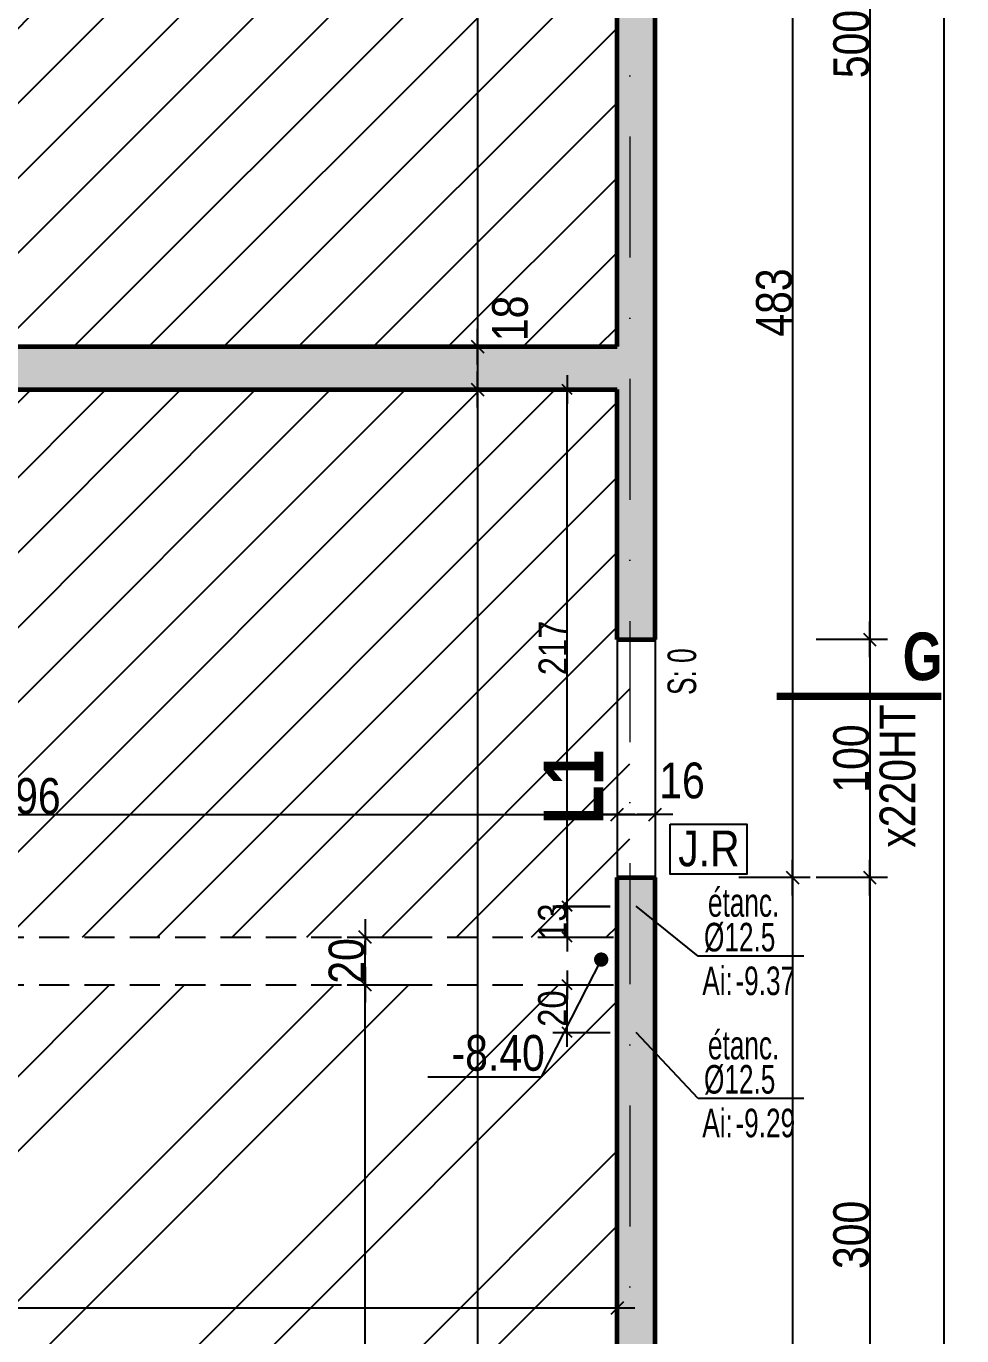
# Model space of a CAD drawing. Header units: millimetres. Extents: x 0 to 26991, y -21919 to -4.
# Drawn here: x 23194 to 23587, y -20576 to -20026 of the extents above; entities that cross this region are included whole.
import ezdxf
from ezdxf.enums import TextEntityAlignment as Align

# ---------------------------------------------------------------- set-up
doc = ezdxf.new("R2010")
doc.units = ezdxf.units.MM
doc.linetypes.add('CACHEX2', pattern=[19.05, 12.7, -6.35])
doc.linetypes.add('TIRETPTX2', pattern=[50.8, 25.4, -12.7, 0, -12.7])
for name, color, linetype in [('01_cote_gen', 4, 'Continuous'), ('01_linteaux', 2, 'Continuous'), ('01_murs_sup', 2, 'CACHEX2'), ('01_poch_BN', 9, 'Continuous'), ('01_poch_murs', 253, 'Continuous'), ('01_resv', 32, 'Continuous'), ('01_texte', 230, 'Continuous'), ('AA_COTES', 2, 'Continuous')]:
    doc.layers.add(name, color=color, linetype=linetype)
doc.layers.add('01_murs_coup', color=5, linetype='Continuous', lineweight=60)
doc.layers.add('01_tram_axes', color=2, linetype='TIRETPTX2', lineweight=9)
doc.styles.add('ARIAL NA', font='ARIALN.TTF')
doc.styles.add('impact', font='impact.ttf')
doc.styles.add('STYLE2', font='ARIALN.TTF')
doc.dimstyles.new('JB50', dxfattribs={"dimscale": 0.1, "dimtxt": 150, "dimasz": 15, "dimexe": 0.1, "dimexo": 0.1, "dimgap": 0.09, "dimtad": 1, "dimdec": 1, "dimdsep": 46, "dimtxsty": 'STYLE2', "dimblk1": 'BOND_G', "dimblk2": 'BOND_D', "dimsah": 1, "dimcen": 1.5, "dimdle": 0.01, "dimse1": 1, "dimse2": 1, "dimclrd": 4, "dimclre": 2, "dimclrt": 6, "dimazin": 2, "dimtfac": 2.333333, "dimtdec": 1, "dimtix": 1, "dimtmove": 2, "dimatfit": 3, "dimldrblk": 'BOND_G', "dimfxl": 1, "dimtolj": 1, "dimtzin": 0, "dimarcsym": 0})
doc.dimstyles.new('JB50res', dxfattribs={"dimscale": 0.1, "dimtxt": 120, "dimasz": 12, "dimexe": 0.1, "dimexo": 0.1, "dimgap": 0.09, "dimtad": 1, "dimdec": 1, "dimdsep": 46, "dimtxsty": 'STYLE2', "dimblk1": 'BOND_G', "dimblk2": 'BOND_D', "dimsah": 1, "dimcen": 1.5, "dimdle": 0.01, "dimse1": 1, "dimse2": 1, "dimclrd": 4, "dimclre": 2, "dimclrt": 6, "dimazin": 2, "dimtfac": 2.333333, "dimtdec": 1, "dimtix": 1, "dimtmove": 2, "dimatfit": 3, "dimldrblk": 'BOND_G', "dimfxl": 1, "dimtolj": 1, "dimtzin": 0, "dimarcsym": 0})

# ---------------------------------------------------------------- blocks, each defined once
blk = doc.blocks.new('BOND_G')
at = {"layer": 'AA_COTES', "color": 0}
for p, q in [((0, -5), (0, 15)), ((5, 0), (-5, 0)), ((1.77, 1.77), (-1.77, -1.77))]:
    blk.add_line(p, q, dxfattribs=at)
blk = doc.blocks.new('BOND_D')
at = {"layer": 'AA_COTES', "color": 0}
for p, q in [((0, 5), (0, -15)), ((5, 0), (-5, 0)), ((-1.77, -1.77), (1.77, 1.77))]:
    blk.add_line(p, q, dxfattribs=at)
blk = doc.blocks.new('*D3334')
at = {"layer": '01_cote_gen', "color": 4, "lineweight": -2, "ltscale": 0.1, "transparency": 16777216}
blk.add_line((23547.84, -19785.41), (23547.84, -20282.41), dxfattribs=at)
at = {"layer": 'Defpoints', "color": 0, "ltscale": 0.1, "transparency": 16777216}
for p in [(23525.34, -19783.91), (23457.74, -20283.91), (23547.84, -20283.91)]:
    blk.add_point(p, dxfattribs=at)
at = {"layer": '01_cote_gen', "color": 4, "lineweight": -2, "ltscale": 0.1, "transparency": 16777216, "xscale": 1.5, "yscale": 1.5, "zscale": 1.5}
for name, p, rotation in [('BOND_G', (23547.84, -19783.91), 90), ('BOND_D', (23547.84, -20283.91), 270)]:
    blk.add_blockref(name, p, dxfattribs=dict(at, rotation=rotation))
at = {"layer": '01_cote_gen', "color": 6, "ltscale": 0.1, "transparency": 16777216, "insert": (23540.17, -20033.91), "char_height": 15, "attachment_point": 5, "rotation": 90, "style": 'STYLE2'}
blk.add_mtext('\\A1;500', dxfattribs=at)
blk = doc.blocks.new('*D3335')
at = {"layer": '01_cote_gen', "color": 4, "lineweight": -2, "ltscale": 0.1, "transparency": 16777216}
blk.add_line((23547.84, -20285.41), (23547.84, -20382.41), dxfattribs=at)
at = {"layer": 'Defpoints', "color": 0, "ltscale": 0.1, "transparency": 16777216}
for p in [(23525.34, -20283.91), (23457.74, -20383.91), (23547.84, -20383.91)]:
    blk.add_point(p, dxfattribs=at)
at = {"layer": '01_cote_gen', "color": 4, "lineweight": -2, "ltscale": 0.1, "transparency": 16777216, "xscale": 1.5, "yscale": 1.5, "zscale": 1.5}
for name, p, rotation in [('BOND_G', (23547.84, -20283.91), 90), ('BOND_D', (23547.84, -20383.91), 270)]:
    blk.add_blockref(name, p, dxfattribs=dict(at, rotation=rotation))
at = {"layer": '01_cote_gen', "color": 6, "ltscale": 0.1, "transparency": 16777216, "insert": (23540.17, -20333.91), "char_height": 15, "attachment_point": 5, "rotation": 90, "style": 'STYLE2'}
blk.add_mtext('\\A1;100', dxfattribs=at)
blk = doc.blocks.new('*D3336')
at = {"layer": '01_cote_gen', "color": 4, "lineweight": -2, "ltscale": 0.1, "transparency": 16777216}
blk.add_line((23547.84, -20385.41), (23547.84, -20682.41), dxfattribs=at)
at = {"layer": 'Defpoints', "color": 0, "ltscale": 0.1, "transparency": 16777216}
for p in [(23525.34, -20383.91), (23525.34, -20683.91), (23547.84, -20683.91)]:
    blk.add_point(p, dxfattribs=at)
at = {"layer": '01_cote_gen', "color": 4, "lineweight": -2, "ltscale": 0.1, "transparency": 16777216, "xscale": 1.5, "yscale": 1.5, "zscale": 1.5}
for name, p, rotation in [('BOND_G', (23547.84, -20383.91), 90), ('BOND_D', (23547.84, -20683.91), 270)]:
    blk.add_blockref(name, p, dxfattribs=dict(at, rotation=rotation))
at = {"layer": '01_cote_gen', "color": 6, "ltscale": 0.1, "transparency": 16777216, "insert": (23540.17, -20533.91), "char_height": 15, "attachment_point": 5, "rotation": 90, "style": 'STYLE2'}
blk.add_mtext('\\A1;300', dxfattribs=at)
blk = doc.blocks.new('*D3337')
at = {"layer": '01_cote_gen', "color": 4, "lineweight": -2, "ltscale": 0.1, "transparency": 16777216}
blk.add_line((23579.04, -18518.46), (23579.04, -21104.41), dxfattribs=at)
at = {"layer": 'Defpoints', "color": 0, "ltscale": 0.1, "transparency": 16777216}
for p in [(23525.34, -18516.96), (23525.34, -21105.91), (23579.04, -21105.91)]:
    blk.add_point(p, dxfattribs=at)
at = {"layer": '01_cote_gen', "color": 4, "lineweight": -2, "ltscale": 0.1, "transparency": 16777216, "xscale": 1.5, "yscale": 1.5, "zscale": 1.5}
for name, p, rotation in [('BOND_G', (23579.04, -18516.96), 90), ('BOND_D', (23579.04, -21105.91), 270)]:
    blk.add_blockref(name, p, dxfattribs=dict(at, rotation=rotation))
at = {"layer": '01_cote_gen', "color": 6, "ltscale": 0.1, "transparency": 16777216, "insert": (23571.37, -19811.44), "char_height": 15, "attachment_point": 5, "rotation": 90, "style": 'STYLE2'}
blk.add_mtext('\\A1;2589', dxfattribs=at)
blk = doc.blocks.new('*D3339')
at = {"layer": '01_cote_gen', "color": 4, "lineweight": -2, "ltscale": 0.1, "transparency": 16777216}
blk.add_line((23383.16, -19362.46), (23383.16, -20159.46), dxfattribs=at)
at = {"layer": 'Defpoints', "color": 0, "ltscale": 0.1, "transparency": 16777216}
for p in [(23366.72, -19360.96), (23329.47, -20160.96), (23383.16, -20160.96)]:
    blk.add_point(p, dxfattribs=at)
at = {"layer": '01_cote_gen', "color": 4, "lineweight": -2, "ltscale": 0.1, "transparency": 16777216, "xscale": 1.5, "yscale": 1.5, "zscale": 1.5}
for name, p, rotation in [('BOND_G', (23383.16, -19360.96), 90), ('BOND_D', (23383.16, -20160.96), 270)]:
    blk.add_blockref(name, p, dxfattribs=dict(at, rotation=rotation))
at = {"layer": '01_cote_gen', "color": 6, "ltscale": 0.1, "transparency": 16777216, "insert": (23375.49, -19760.96), "char_height": 15, "attachment_point": 5, "rotation": 90, "style": 'STYLE2'}
blk.add_mtext('\\A1;800', dxfattribs=at)
blk = doc.blocks.new('*D3340')
at = {"layer": '01_cote_gen', "color": 4, "lineweight": -2, "ltscale": 0.1, "transparency": 16777216}
blk.add_line((23383.16, -20162.46), (23383.16, -20177.46), dxfattribs=at)
at = {"layer": 'Defpoints', "color": 0, "ltscale": 0.1, "transparency": 16777216}
for p in [(23329.47, -20160.96), (23346.4, -20178.96), (23383.16, -20178.96)]:
    blk.add_point(p, dxfattribs=at)
at = {"layer": '01_cote_gen', "color": 4, "lineweight": -2, "ltscale": 0.1, "transparency": 16777216, "xscale": 1.5, "yscale": 1.5, "zscale": 1.5}
for name, p, rotation in [('BOND_G', (23383.16, -20160.96), 90), ('BOND_D', (23383.16, -20178.96), 270)]:
    blk.add_blockref(name, p, dxfattribs=dict(at, rotation=rotation))
at = {"layer": '01_cote_gen', "color": 6, "ltscale": 0.1, "transparency": 16777216, "insert": (23396.88, -20149.1), "char_height": 15, "attachment_point": 5, "rotation": 90, "style": 'STYLE2'}
blk.add_mtext('\\A1;18', dxfattribs=at)
blk = doc.blocks.new('*D3341')
at = {"layer": '01_cote_gen', "color": 4, "lineweight": -2, "ltscale": 0.1, "transparency": 16777216}
blk.add_line((23383.16, -20180.46), (23383.16, -21088.41), dxfattribs=at)
at = {"layer": 'Defpoints', "color": 0, "ltscale": 0.1, "transparency": 16777216}
for p in [(23346.4, -20178.96), (23301.36, -21089.91), (23383.16, -21089.91)]:
    blk.add_point(p, dxfattribs=at)
at = {"layer": '01_cote_gen', "color": 4, "lineweight": -2, "ltscale": 0.1, "transparency": 16777216, "xscale": 1.5, "yscale": 1.5, "zscale": 1.5}
for name, p, rotation in [('BOND_G', (23383.16, -20178.96), 90), ('BOND_D', (23383.16, -21089.91), 270)]:
    blk.add_blockref(name, p, dxfattribs=dict(at, rotation=rotation))
at = {"layer": '01_cote_gen', "color": 6, "ltscale": 0.1, "transparency": 16777216, "insert": (23375.49, -20634.44), "char_height": 15, "attachment_point": 5, "rotation": 90, "style": 'STYLE2'}
blk.add_mtext('\\A1;911', dxfattribs=at)
blk = doc.blocks.new('*D3514')
at = {"layer": '01_cote_gen', "color": 4, "lineweight": -2, "ltscale": 0.1, "transparency": 16777216}
blk.add_line((22947.24, -20357.39), (23440.24, -20357.39), dxfattribs=at)
at = {"layer": 'Defpoints', "color": 0, "ltscale": 0.1, "transparency": 16777216}
for p in [(23441.74, -20357.39), (22945.74, -20379.89), (23441.74, -20379.89)]:
    blk.add_point(p, dxfattribs=at)
at = {"layer": '01_cote_gen', "color": 4, "lineweight": -2, "ltscale": 0.1, "transparency": 16777216, "xscale": 1.5, "yscale": 1.5, "zscale": 1.5, "rotation": 180}
blk.add_blockref('BOND_G', (22945.74, -20357.39), dxfattribs=at)
at = {"layer": '01_cote_gen', "color": 4, "lineweight": -2, "ltscale": 0.1, "transparency": 16777216, "xscale": 1.5, "yscale": 1.5, "zscale": 1.5}
blk.add_blockref('BOND_D', (23441.74, -20357.39), dxfattribs=at)
at = {"layer": '01_cote_gen', "color": 6, "ltscale": 0.1, "transparency": 16777216, "insert": (23193.74, -20349.72), "char_height": 15, "attachment_point": 5, "style": 'STYLE2'}
blk.add_mtext('\\A1;496', dxfattribs=at)
blk = doc.blocks.new('*D3515')
at = {"layer": '01_cote_gen', "color": 4, "lineweight": -2, "ltscale": 0.1, "transparency": 16777216}
blk.add_line((23443.24, -20357.39), (23456.24, -20357.39), dxfattribs=at)
at = {"layer": 'Defpoints', "color": 0, "ltscale": 0.1, "transparency": 16777216}
for p in [(23457.74, -20357.39), (23441.74, -20379.89), (23457.74, -20379.89)]:
    blk.add_point(p, dxfattribs=at)
at = {"layer": '01_cote_gen', "color": 4, "lineweight": -2, "ltscale": 0.1, "transparency": 16777216, "xscale": 1.5, "yscale": 1.5, "zscale": 1.5, "rotation": 180}
blk.add_blockref('BOND_G', (23441.74, -20357.39), dxfattribs=at)
at = {"layer": '01_cote_gen', "color": 4, "lineweight": -2, "ltscale": 0.1, "transparency": 16777216, "xscale": 1.5, "yscale": 1.5, "zscale": 1.5}
blk.add_blockref('BOND_D', (23457.74, -20357.39), dxfattribs=at)
at = {"layer": '01_cote_gen', "color": 6, "ltscale": 0.1, "transparency": 16777216, "insert": (23469.03, -20343.22), "char_height": 15, "attachment_point": 5, "style": 'STYLE2'}
blk.add_mtext('\\A1;16', dxfattribs=at)
blk = doc.blocks.new('*D3611')
at = {"layer": '01_cote_gen', "color": 4, "lineweight": -2, "ltscale": 0.1, "transparency": 16777216}
blk.add_line((23335.91, -21088.41), (23335.91, -20430.38), dxfattribs=at)
at = {"layer": 'Defpoints', "color": 0, "ltscale": 0.1, "transparency": 16777216}
for p in [(23335.91, -20428.88), (23353.19, -20428.88), (23353.19, -21089.91)]:
    blk.add_point(p, dxfattribs=at)
at = {"layer": '01_cote_gen', "color": 4, "lineweight": -2, "ltscale": 0.1, "transparency": 16777216, "xscale": 1.5, "yscale": 1.5, "zscale": 1.5}
for name, p, rotation in [('BOND_D', (23335.91, -20428.88), 90), ('BOND_G', (23335.91, -21089.91), 270)]:
    blk.add_blockref(name, p, dxfattribs=dict(at, rotation=rotation))
at = {"layer": '01_cote_gen', "color": 6, "ltscale": 0.1, "transparency": 16777216, "insert": (23328.24, -20759.4), "char_height": 15, "attachment_point": 5, "rotation": 90, "style": 'STYLE2'}
blk.add_mtext('\\A1;661', dxfattribs=at)
blk = doc.blocks.new('*D3612')
at = {"layer": '01_cote_gen', "color": 4, "lineweight": -2, "ltscale": 0.1, "transparency": 16777216}
blk.add_line((23335.91, -20427.38), (23335.91, -20410.38), dxfattribs=at)
at = {"layer": 'Defpoints', "color": 0, "ltscale": 0.1, "transparency": 16777216}
for p in [(23335.91, -20408.88), (23358.41, -20408.88), (23358.41, -20428.88)]:
    blk.add_point(p, dxfattribs=at)
at = {"layer": '01_cote_gen', "color": 4, "lineweight": -2, "ltscale": 0.1, "transparency": 16777216, "xscale": 1.5, "yscale": 1.5, "zscale": 1.5}
for name, p, rotation in [('BOND_D', (23335.91, -20408.88), 90), ('BOND_G', (23335.91, -20428.88), 270)]:
    blk.add_blockref(name, p, dxfattribs=dict(at, rotation=rotation))
at = {"layer": '01_cote_gen', "color": 6, "ltscale": 0.1, "transparency": 16777216, "insert": (23328.24, -20418.88), "char_height": 15, "attachment_point": 5, "rotation": 90, "style": 'STYLE2'}
blk.add_mtext('\\A1;20', dxfattribs=at)
blk = doc.blocks.new('*D3613')
at = {"layer": '01_cote_gen', "color": 4, "lineweight": -2, "ltscale": 0.1, "transparency": 16777216}
blk.add_line((23515.4, -19902.48), (23515.4, -20382.41), dxfattribs=at)
at = {"layer": 'Defpoints', "color": 0, "ltscale": 0.1, "transparency": 16777216}
for p in [(23426.88, -19900.98), (23457.74, -20383.91), (23515.4, -20383.91)]:
    blk.add_point(p, dxfattribs=at)
at = {"layer": '01_cote_gen', "color": 4, "lineweight": -2, "ltscale": 0.1, "transparency": 16777216, "xscale": 1.5, "yscale": 1.5, "zscale": 1.5}
for name, p, rotation in [('BOND_G', (23515.4, -19900.98), 90), ('BOND_D', (23515.4, -20383.91), 270)]:
    blk.add_blockref(name, p, dxfattribs=dict(at, rotation=rotation))
at = {"layer": '01_cote_gen', "color": 6, "ltscale": 0.1, "transparency": 16777216, "insert": (23507.73, -20142.45), "char_height": 15, "attachment_point": 5, "rotation": 90, "style": 'STYLE2'}
blk.add_mtext('\\A1;483', dxfattribs=at)
blk = doc.blocks.new('*D3614')
at = {"layer": '01_cote_gen', "color": 4, "lineweight": -2, "ltscale": 0.1, "transparency": 16777216}
blk.add_line((23515.4, -20385.41), (23515.4, -20982.41), dxfattribs=at)
at = {"layer": 'Defpoints', "color": 0, "ltscale": 0.1, "transparency": 16777216}
for p in [(23492.9, -20383.91), (23457.74, -20983.91), (23515.4, -20983.91)]:
    blk.add_point(p, dxfattribs=at)
at = {"layer": '01_cote_gen', "color": 4, "lineweight": -2, "ltscale": 0.1, "transparency": 16777216, "xscale": 1.5, "yscale": 1.5, "zscale": 1.5}
for name, p, rotation in [('BOND_G', (23515.4, -20383.91), 90), ('BOND_D', (23515.4, -20983.91), 270)]:
    blk.add_blockref(name, p, dxfattribs=dict(at, rotation=rotation))
at = {"layer": '01_cote_gen', "color": 6, "ltscale": 0.1, "transparency": 16777216, "insert": (23507.73, -20683.91), "char_height": 15, "attachment_point": 5, "rotation": 90, "style": 'STYLE2'}
blk.add_mtext('\\A1;600', dxfattribs=at)
blk = doc.blocks.new('*D3717')
at = {"layer": '01_cote_gen', "color": 4, "lineweight": -2, "ltscale": 0.1, "transparency": 16777216}
blk.add_line((23440.24, -20564.64), (22893.24, -20564.64), dxfattribs=at)
at = {"layer": 'Defpoints', "color": 0, "ltscale": 0.1, "transparency": 16777216}
for p in [(22891.74, -20418.88), (23441.74, -20481.47), (22891.74, -20564.64)]:
    blk.add_point(p, dxfattribs=at)
at = {"layer": '01_cote_gen', "color": 4, "lineweight": -2, "ltscale": 0.1, "transparency": 16777216, "xscale": 1.5, "yscale": 1.5, "zscale": 1.5, "rotation": 180}
blk.add_blockref('BOND_D', (22891.74, -20564.64), dxfattribs=at)
at = {"layer": '01_cote_gen', "color": 4, "lineweight": -2, "ltscale": 0.1, "transparency": 16777216, "xscale": 1.5, "yscale": 1.5, "zscale": 1.5}
blk.add_blockref('BOND_G', (23441.74, -20564.64), dxfattribs=at)
at = {"layer": '01_cote_gen', "color": 6, "ltscale": 0.1, "transparency": 16777216, "insert": (23166.74, -20556.97), "char_height": 15, "attachment_point": 5, "style": 'STYLE2'}
blk.add_mtext('\\A1;550', dxfattribs=at)
blk = doc.blocks.new('*D3720')
at = {"layer": '01_resv', "color": 4, "lineweight": -2, "ltscale": 0.1, "transparency": 16777216}
blk.add_line((23420.81, -20447.68), (23420.81, -20430.08), dxfattribs=at)
at = {"layer": 'Defpoints', "color": 0, "ltscale": 0.1, "transparency": 16777216}
for p in [(23420.81, -20428.88), (23437.45, -20428.88), (23437.45, -20448.88)]:
    blk.add_point(p, dxfattribs=at)
at = {"layer": '01_resv', "color": 4, "lineweight": -2, "ltscale": 0.1, "transparency": 16777216, "xscale": 1.2, "yscale": 1.2, "zscale": 1.2}
for name, p, rotation in [('BOND_D', (23420.81, -20428.88), 90), ('BOND_G', (23420.81, -20448.88), 270)]:
    blk.add_blockref(name, p, dxfattribs=dict(at, rotation=rotation))
at = {"layer": '01_resv', "color": 6, "ltscale": 0.1, "transparency": 16777216, "insert": (23414.67, -20438.88), "char_height": 12, "attachment_point": 5, "rotation": 90, "style": 'STYLE2'}
blk.add_mtext('\\A1;20', dxfattribs=at)
blk = doc.blocks.new('*D3721')
at = {"layer": '01_resv', "color": 4, "lineweight": -2, "ltscale": 0.1, "transparency": 16777216}
for p, q in [((23420.81, -20394.68), (23420.81, -20393.48)), ((23420.81, -20395.88), (23420.81, -20408.88)), ((23420.81, -20410.08), (23420.81, -20411.28))]:
    blk.add_line(p, q, dxfattribs=at)
at = {"layer": 'Defpoints', "color": 0, "ltscale": 0.1, "transparency": 16777216}
for p in [(23449.74, -20395.88), (23420.81, -20408.88), (23430.73, -20408.88)]:
    blk.add_point(p, dxfattribs=at)
at = {"layer": '01_resv', "color": 4, "lineweight": -2, "ltscale": 0.1, "transparency": 16777216, "xscale": 1.2, "yscale": 1.2, "zscale": 1.2}
for name, p, rotation in [('BOND_G', (23420.81, -20395.88), 270), ('BOND_D', (23420.81, -20408.88), 90)]:
    blk.add_blockref(name, p, dxfattribs=dict(at, rotation=rotation))
at = {"layer": '01_resv', "color": 6, "ltscale": 0.1, "transparency": 16777216, "insert": (23414.67, -20402.38), "char_height": 12, "attachment_point": 5, "rotation": 90, "style": 'STYLE2'}
blk.add_mtext('\\A1;13', dxfattribs=at)
blk = doc.blocks.new('*D3722')
at = {"layer": '01_resv', "color": 4, "lineweight": -2, "ltscale": 0.1, "transparency": 16777216}
blk.add_line((23420.81, -20394.78), (23420.81, -20180.16), dxfattribs=at)
at = {"layer": 'Defpoints', "color": 0, "ltscale": 0.1, "transparency": 16777216}
for p in [(23420.81, -20178.96), (23426.81, -20178.96), (23426.81, -20395.98)]:
    blk.add_point(p, dxfattribs=at)
at = {"layer": '01_resv', "color": 4, "lineweight": -2, "ltscale": 0.1, "transparency": 16777216, "xscale": 1.2, "yscale": 1.2, "zscale": 1.2}
for name, p, rotation in [('BOND_D', (23420.81, -20178.96), 90), ('BOND_G', (23420.81, -20395.98), 270)]:
    blk.add_blockref(name, p, dxfattribs=dict(at, rotation=rotation))
at = {"layer": '01_resv', "color": 6, "ltscale": 0.1, "transparency": 16777216, "insert": (23414.77, -20287.47), "char_height": 12, "attachment_point": 5, "rotation": 90, "style": 'STYLE2'}
blk.add_mtext('\\A1;217', dxfattribs=at)

msp = doc.modelspace()

# ---------------------------------------------------------------- hatches: boundary and pattern name
at = {"layer": '01_poch_BN', "ltscale": 0.1}
h = msp.add_hatch(dxfattribs=at)
h.set_pattern_fill('ANSI31', color=256, scale=7)
h.paths.add_polyline_path([(23441.74, -19900.98), (23349.74, -19900.98), (23349.74, -19892.98), (23049.74, -19892.98), (23049.74, -19900.98), (22945.74, -19900.98), (22945.74, -20053.96), (22937.11, -20053.96), (22937.11, -20155.96), (22945.74, -20155.96), (22945.74, -20160.96), (23441.74, -20160.96)])
edge = h.paths.add_edge_path()
edge.add_arc((22572.95, -20247.07), 30.98, 0, 360)
edge = h.paths.add_edge_path()
edge.add_arc((23136.19, -20247.07), 30.98, 0, 360)
h.paths.add_polyline_path([(23441.74, -20178.96), (22945.74, -20178.96), (22945.74, -20238.96), (22937.11, -20238.96), (22937.11, -20340.96), (22945.74, -20340.96), (22945.74, -20408.88), (23441.74, -20408.88), (23441.74, -20383.91), (23447.11, -20383.91), (23447.11, -20283.91), (23441.74, -20283.91)])
h.paths.add_polyline_path([(22762.76, -20110.94), (22773.13, -20110.94), (22773.13, -20080.96), (22762.76, -20080.96)])
h.paths.add_polyline_path([(22911.48, -20289.96), (22911.48, -20408.88), (22927.74, -20408.88), (22927.74, -20340.96), (22937.11, -20340.96), (22937.11, -20238.96), (22927.74, -20238.96), (22927.74, -20289.96)])
h.paths.add_polyline_path([(22797.76, -20300.96), (22797.76, -20198.96), (22779.76, -20198.96), (22779.76, -20178.96), (22341.74, -20178.96), (22341.74, -20408.88), (22779.76, -20408.88), (22779.76, -20300.96)])
h.paths.add_polyline_path([(22927.74, -20053.96), (22927.74, -20155.96), (22937.11, -20155.96), (22937.11, -20053.96)])
h.paths.add_polyline_path([(22762.76, -20154.94), (22773.13, -20154.94), (22773.13, -20124.96), (22762.76, -20124.96)])
h = msp.add_hatch(dxfattribs=at)
h.set_pattern_fill('ANSI32', color=256, scale=7)
edge = h.paths.add_edge_path()
edge.add_arc((23167.2, -20816.5), 30.98, 0, 360)
h.paths.add_polyline_path([(23441.74, -20428.88), (22945.74, -20428.88), (22945.74, -21089.91), (23101.7, -21089.91), (23201.7, -21089.91), (23441.74, -21089.91), (23441.74, -20983.91), (23441.74, -20683.91)])
h.paths.add_polyline_path([(22911.48, -20428.88), (22911.48, -20454.96), (22927.74, -20454.96), (22927.74, -20428.88)])
at = {"layer": '01_poch_murs', "ltscale": 0.1}
h = msp.add_hatch(color=256, dxfattribs=at)
h.dxf.hatch_style = 1
h.paths.add_polyline_path([(23447.11, -19783.91), (23441.74, -19783.91), (23441.74, -20160.96), (22945.74, -20160.96), (22945.74, -20178.96), (23441.74, -20178.96), (23441.74, -20283.91), (23447.11, -20283.91)])
h.paths.add_polyline_path([(23457.74, -19783.91), (23447.11, -19783.91), (23447.11, -20283.91), (23457.74, -20283.91)])
h = msp.add_hatch(color=256, dxfattribs=at)
h.dxf.hatch_style = 1
h.paths.add_polyline_path([(23457.74, -20383.91), (23447.11, -20383.91), (23447.11, -20683.91), (23457.74, -20683.91)])
h.paths.add_polyline_path([(23447.11, -20383.91), (23441.74, -20383.91), (23441.74, -20683.91), (23447.11, -20683.91)])

# ---------------------------------------------------------------- linework, layer by layer
at = {"layer": '01_linteaux', "ltscale": 0.1}
for p, q in [((23441.74, -20283.91), (23441.74, -20383.91)), ((23457.74, -20283.91), (23457.74, -20383.91))]:
    msp.add_line(p, q, dxfattribs=at)
at = {"layer": '01_murs_coup'}
for p, q in [((23441.74, -20160.96), (23441.74, -19783.91)), ((23441.74, -20160.96), (23441.74, -19783.91)), ((23457.74, -20283.91), (23457.74, -19783.91)), ((23457.74, -20283.91), (23457.74, -19783.91)), ((22945.74, -20160.96), (23441.74, -20160.96)), ((22945.74, -20160.96), (23441.74, -20160.96)), ((22945.74, -20178.96), (23441.74, -20178.96)), ((22945.74, -20178.96), (23441.74, -20178.96)), ((23441.74, -20283.91), (23441.74, -20178.96)), ((23441.74, -20283.91), (23441.74, -20178.96)), ((23441.74, -20283.91), (23457.74, -20283.91)), ((23441.74, -20683.91), (23441.74, -20383.91)), ((23441.74, -20683.91), (23441.74, -20383.91)), ((23441.74, -20383.91), (23457.74, -20383.91)), ((23457.74, -20683.91), (23457.74, -20383.91)), ((23457.74, -20683.91), (23457.74, -20383.91))]:
    msp.add_line(p, q, dxfattribs=at)
at = {"layer": '01_murs_sup'}
for p, q in [((22341.74, -20408.88), (23441.74, -20408.88)), ((22341.74, -20428.88), (23441.74, -20428.88))]:
    msp.add_line(p, q, dxfattribs=at)
at = {"layer": '01_resv', "ltscale": 0.1}
for points in [[(23441.74, -20389.38), (23457.74, -20389.38), (23457.74, -20402.38), (23441.74, -20402.38)], [(23441.74, -20442.38), (23457.74, -20442.38), (23457.74, -20455.38), (23441.74, -20455.38)]]:
    msp.add_solid(points, dxfattribs=at)
at = {"layer": '01_texte'}
for p, q in [((23475.85, -20416.94), (23449.74, -20395.88)), ((23435.09, -20418.32), (23409.86, -20467.6)), ((23520.13, -20416.94), (23475.85, -20416.94)), ((23475.85, -20476.63), (23449.74, -20448.88)), ((23362.26, -20467.6), (23409.86, -20467.6)), ((23520.13, -20476.63), (23475.85, -20476.63))]:
    msp.add_line(p, q, dxfattribs=at)
at = {"layer": '01_texte', "const_width": 3}
msp.add_lwpolyline([(23508.76, -20307.77), (23577.91, -20307.77)], dxfattribs=at)
at = {"layer": '01_texte'}
msp.add_lwpolyline([(23464.05, -20361.42), (23496.29, -20361.42), (23496.29, -20382.45), (23464.05, -20382.45)], close=True, dxfattribs=at)
at = {"layer": '01_texte', "const_width": 3}
msp.add_lwpolyline([(23433.59, -20418.32, 1), (23436.59, -20418.32, 1)], format="xyb", close=True, dxfattribs=at)
at = {"layer": '01_tram_axes', "color": 253, "ltscale": 2}
msp.add_line((23447.11, -17835.37), (23447.11, -21303.33), dxfattribs=at)

# ---------------------------------------------------------------- texts
at = {"layer": '01_texte', "style": 'impact'}
msp.add_text('G', height=20, dxfattribs=at).set_placement((23570.05, -20291), align=Align.MIDDLE)
at = {"layer": '01_texte', "style": 'ARIAL NA', "width": 0.8}
msp.add_text('S: 0', height=12, rotation=90, dxfattribs=at).set_placement((23474.96, -20307.21))
at = {"layer": '01_texte', "style": 'ARIAL NA'}
msp.add_text('x220HT', height=15, rotation=90, dxfattribs=at).set_placement((23567.02, -20371.35))
at = {"layer": '01_texte', "style": 'impact'}
msp.add_text('L1', height=25, rotation=90, dxfattribs=at).set_placement((23443.42, -20345.92), align=Align.BOTTOM_CENTER)
at = {"layer": '01_texte', "style": 'ARIAL NA'}
for s, p in [('J.R', (23467.44, -20379.14)), ('-8.40', (23372.24, -20464.98))]:
    msp.add_text(s, height=15, dxfattribs=at).set_placement(p)
at = {"layer": '01_texte', "style": 'ARIAL NA', "width": 0.8}
for s, p in [('étanc.', (23494.9, -20403.92)), ('Ai: ', (23485.5, -20436.83)), ('étanc.', (23494.9, -20463.8)), ('Ai: ', (23485.5, -20496.52))]:
    msp.add_text(s, height=12, dxfattribs=at).set_placement(p, align=Align.BOTTOM_CENTER)
for s, p in [('%%C12.5', (23478.26, -20418.49)), ('-9.37', (23491.47, -20436.83)), ('%%C12.5', (23478.26, -20478.18)), ('-9.29', (23491.47, -20496.52))]:
    msp.add_text(s, height=12, dxfattribs=at).set_placement(p, align=Align.BOTTOM_LEFT)

# ---------------------------------------------------------------- dimensions: what is measured, and where the dimension line sits
at = {"layer": '01_cote_gen', "ltscale": 0.1}
for base, p1, p2, picture, middle in [((23579.0375, -21105.9134), (23525.3369, -18516.9586), (23525.3369, -21105.9134), '*D3337', (23571.37, -19811.436)), ((23383.16, -20160.96), (23366.72, -19360.96), (23329.47, -20160.96), '*D3339', (23375.49, -19760.96)), ((23547.84, -20283.91), (23525.34, -19783.91), (23457.74, -20283.91), '*D3334', (23540.17, -20033.91)), ((23383.1606, -21089.9134), (23346.3997, -20178.9586), (23301.3614, -21089.9134), '*D3341', (23375.493, -20634.436)), ((23547.84, -20383.91), (23525.34, -20283.91), (23457.74, -20383.91), '*D3335', (23540.17, -20333.91)), ((23515.4, -20983.91), (23492.9, -20383.91), (23457.74, -20983.91), '*D3614', (23507.73, -20683.91)), ((23547.84, -20683.91), (23525.34, -20383.91), (23525.34, -20683.91), '*D3336', (23540.17, -20533.91)), ((23335.91, -20408.88), (23358.41, -20428.88), (23358.41, -20408.88), '*D3612', (23328.24, -20418.88)), ((23335.91, -20428.88), (23353.19, -21089.91), (23353.19, -20428.88), '*D3611', (23328.24, -20759.4))]:
    dim = msp.add_linear_dim(base=base, p1=p1, p2=p2, angle=90, dimstyle='JB50', dxfattribs=at)
    dim.commit()
    dim.dimension.update_dxf_attribs({"geometry": picture, "text_midpoint": middle})
dim = msp.add_linear_dim(base=(23515.4, -20383.91), p1=(23426.88, -19900.98), p2=(23457.74, -20383.91), angle=90, text='483', dimstyle='JB50', dxfattribs=at)
dim.commit()
dim.dimension.update_dxf_attribs({"geometry": '*D3613', "text_midpoint": (23507.73, -20142.45)})
dim = msp.add_linear_dim(base=(23383.16, -20178.96), p1=(23329.47, -20160.96), p2=(23346.4, -20178.96), angle=90, dimstyle='JB50', dxfattribs=at)
dim.commit()
dim.dimension.update_dxf_attribs({"geometry": '*D3340', "text_midpoint": (23396.88, -20149.1), "dimtype": 160})
dim = msp.add_linear_dim(base=(23457.74, -20357.39), p1=(23441.74, -20379.89), p2=(23457.74, -20379.89), dimstyle='JB50', dxfattribs=at)
dim.commit()
dim.dimension.update_dxf_attribs({"geometry": '*D3515', "text_midpoint": (23469.03, -20343.22), "dimtype": 160})
for base, p1, p2, picture, middle in [((23441.74, -20357.39), (22945.74, -20379.89), (23441.74, -20379.89), '*D3514', (23193.74, -20349.72)), ((22891.74, -20564.64), (23441.74, -20481.47), (22891.74, -20418.88), '*D3717', (23166.74, -20556.97))]:
    dim = msp.add_linear_dim(base=base, p1=p1, p2=p2, dimstyle='JB50', dxfattribs=at)
    dim.commit()
    dim.dimension.update_dxf_attribs({"geometry": picture, "text_midpoint": middle})
at = {"layer": '01_resv', "ltscale": 0.1}
for base, p1, p2, picture, middle in [((23420.81, -20178.96), (23426.81, -20395.98), (23426.81, -20178.96), '*D3722', (23414.77, -20287.47)), ((23420.81, -20408.88), (23449.74, -20395.88), (23430.73, -20408.88), '*D3721', (23414.67, -20402.38)), ((23420.81, -20428.88), (23437.45, -20448.88), (23437.45, -20428.88), '*D3720', (23414.67, -20438.88))]:
    dim = msp.add_linear_dim(base=base, p1=p1, p2=p2, angle=90, dimstyle='JB50res', dxfattribs=at)
    dim.commit()
    dim.dimension.update_dxf_attribs({"geometry": picture, "text_midpoint": middle})

doc.saveas('drawing.dxf')
